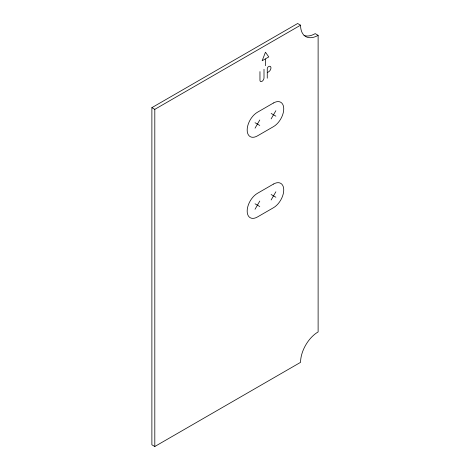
<?xml version="1.0" encoding="UTF-8"?>
<svg xmlns="http://www.w3.org/2000/svg" width="470" height="470" viewBox="0 0 470 470"><rect width="100%" height="100%" fill="white"/><g stroke="black" fill="none" stroke-linecap="round" stroke-linejoin="round"><path stroke-width="0.7" d="M255.046 128.181L259.775 119.997M271.137 118.892L275.867 110.709M255.046 209.262L259.775 201.078M271.137 199.973L275.867 191.784M151.88 107.654L297.639 23.5L300.565 25.192A24.828 14.335 -60 0 0 318.12 35.326L318.12 331.943A24.828 14.335 -60 0 0 300.565 362.346L154.806 446.5L151.88 444.808L151.88 107.654L154.806 109.34L300.565 25.192M265.221 58.979L262.142 60.759L265.456 52.217L268.769 56.929L265.456 58.844L265.456 65.73M267.495 72.468L268.699 71.769A3.19 1.845 -60 0 0 270.955 67.862A3.19 1.845 -60 0 0 268.699 66.558L268.358 66.758A1.551 0.893 -60 0 0 267.26 68.661L267.26 78.202M318.12 35.326L315.194 33.634A24.828 14.335 -60 0 1 304.043 35.462M271.137 113.435L275.867 116.166M255.046 122.723L259.775 125.455M271.137 194.515L275.867 197.241M255.046 203.804L259.775 206.536M264.005 69.266L264.005 77.861A2.861 1.651 -60 0 1 261.984 81.363A2.861 1.651 -60 0 1 259.957 80.2L259.957 71.605M154.806 109.34L154.806 446.5M273.505 102.977L257.413 112.265A14.482 8.36 -60 0 0 247.173 130.002A14.482 8.36 -60 0 0 257.413 135.912L273.505 126.624A14.482 8.36 -60 0 0 283.745 108.887A14.482 8.36 -60 0 0 273.505 102.977M273.505 184.058L257.413 193.346A14.482 8.36 -60 0 0 247.173 211.083A14.482 8.36 -60 0 0 257.413 216.993L273.505 207.705A14.482 8.36 -60 0 0 283.745 189.968A14.482 8.36 -60 0 0 273.505 184.058"/></g></svg>
